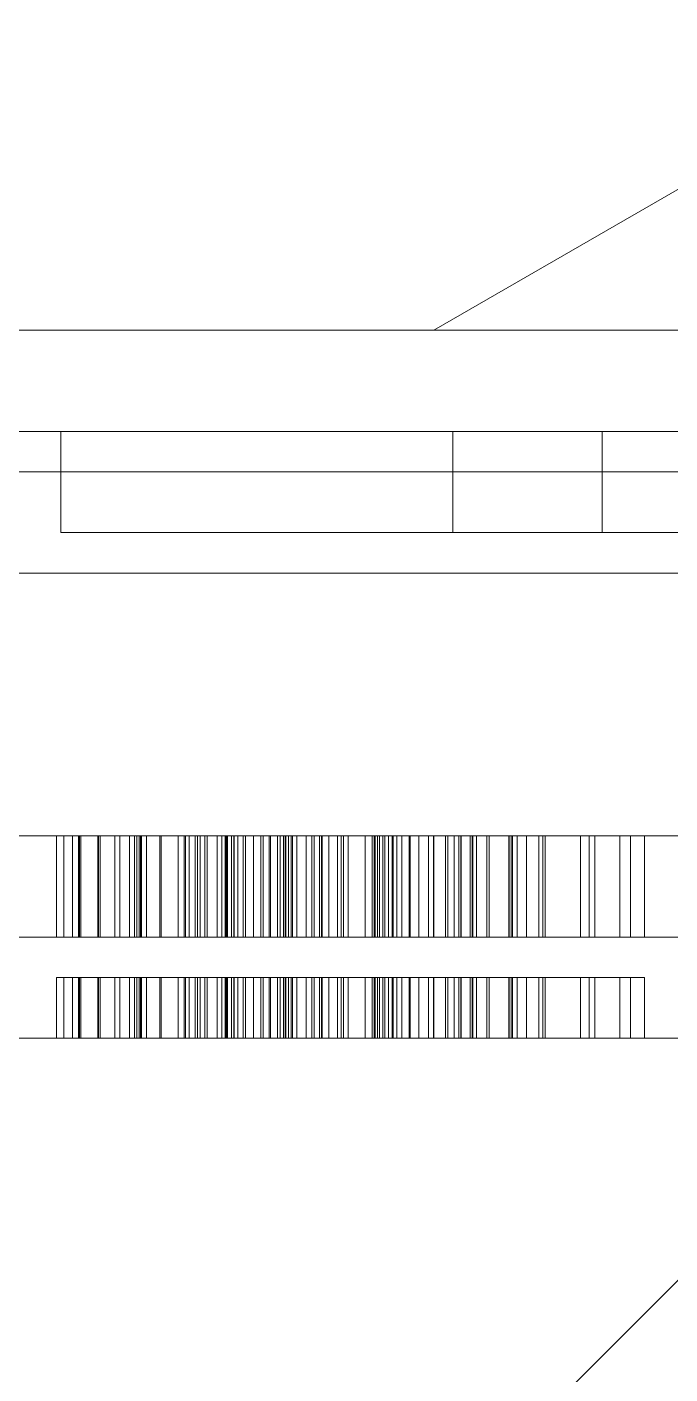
# Model space of a CAD drawing. Header units: millimetres. Extents: x -57519 to 497916, y -349472 to 446842.
# Drawn here: x 339173.3 to 339205.1, y 52110.9 to 52177.5 of the extents above; entities that cross this region are included whole.
import ezdxf

# ---------------------------------------------------------------- set-up
doc = ezdxf.new("R2010")
doc.units = ezdxf.units.MM
for name, color, linetype, lineweight in [('A-DETL-GENF', 92, 'Continuous', 5), ('A-DETL-THIN', 151, 'Continuous', 9), ('A-FLOR', 192, 'Continuous', 5), ('Q-CASE', 31, 'Continuous', 5)]:
    doc.layers.add(name, color=color, linetype=linetype, lineweight=lineweight)

# ---------------------------------------------------------------- blocks, each defined once
blk = doc.blocks.new('Sprinkler Inlet - Sprinkler Inlet-18220011-SITE COVERAGE')
at = {"layer": 'Q-CASE'}
for p, q in [((-359.34, 80), (371.064, 501.699)), ((505, 80), (-475, 80)), ((505, 80), (-475, 80)), ((505, 80), (-475, 80)), ((505, 80), (-475, 80)), ((497.929, 80), (-475, 80)), ((497.929, 80), (-475, 80)), ((497.929, 80), (-475, 80)), ((497.929, 80), (-475, 80)), ((410, 75), (-428.421, 75)), ((-428.421, 75), (410, 75)), ((-331.628, 75), (-377.782, 75)), ((-377.782, 75), (-358.397, 75)), ((-377.782, 73), (-377.782, 75)), ((-377.782, 73), (-377.782, 75)), ((-358.397, 75), (-351.012, 75)), ((-358.397, 73), (-358.397, 75)), ((-358.397, 73), (-358.397, 75)), ((-351.012, 75), (-331.628, 75)), ((-351.012, 75), (-351.012, 73)), ((-351.012, 73), (-351.012, 75)), ((-409.789, 73), (410, 73)), ((-409.789, 73), (410, 73)), ((375, 73), (-409.789, 73)), ((-408, 73), (382, 73)), ((382, 73), (-408, 73)), ((375, 73), (-408, 73)), ((375, 73), (-408, 73)), ((375, 73), (-408, 73)), ((-331.628, 73), (-377.782, 73)), ((-377.782, 73), (-358.397, 73)), ((-377.782, 70), (-377.782, 73)), ((-377.782, 70), (-377.782, 73)), ((-358.397, 73), (-377.782, 73)), ((-377.782, 73), (-331.628, 73)), ((-358.397, 73), (-351.012, 73)), ((-358.397, 70), (-358.397, 73)), ((-358.397, 70), (-358.397, 73)), ((-351.012, 73), (-358.397, 73)), ((-351.012, 73), (-331.628, 73)), ((-351.012, 73), (-351.012, 70)), ((-351.012, 70), (-351.012, 73)), ((-331.628, 73), (-351.012, 73)), ((-377.782, 70), (-358.397, 70)), ((-331.628, 70), (-377.782, 70)), ((-358.397, 70), (-351.012, 70)), ((-351.012, 70), (-331.628, 70)), ((-408, 68), (382, 68)), ((382, 68), (-408, 68)), ((410, 55), (-475, 55)), ((-475, 55), (-157.821, 55)), ((-157.821, 55), (-416, 55)), ((-157.821, 55), (-416, 55)), ((-375.825, 55), (-377.988, 55)), ((-377.988, 55), (-369.335, 55)), ((-377.988, 50), (-377.988, 55)), ((-377.207, 55), (-377.628, 55)), ((-377.628, 55), (-374.142, 55)), ((-377.628, 50), (-377.628, 55)), ((-376.787, 55), (-377.207, 55)), ((-377.207, 50), (-377.207, 55)), ((-374.863, 55), (-376.907, 55)), ((-376.907, 55), (-374.022, 55)), ((-376.907, 50), (-376.907, 55)), ((-374.022, 55), (-376.847, 55)), ((-376.847, 55), (-375.915, 55)), ((-376.847, 50), (-376.847, 55)), ((-375.945, 55), (-376.787, 55)), ((-376.787, 50), (-376.787, 55)), ((-373.902, 55), (-375.945, 55)), ((-375.945, 55), (-371.979, 55)), ((-373.842, 55), (-375.945, 55)), ((-375.945, 50), (-375.945, 55)), ((-375.945, 50), (-375.945, 55)), ((-375.915, 55), (-370.537, 55)), ((-375.915, 50), (-375.915, 55)), ((-374.383, 55), (-375.825, 55)), ((-375.825, 50), (-375.825, 55)), ((-372.82, 55), (-375.104, 55)), ((-375.104, 55), (-372.88, 55)), ((-371.138, 55), (-375.104, 55)), ((-375.104, 55), (-374.022, 55)), ((-375.104, 50), (-375.104, 55)), ((-375.104, 50), (-375.104, 55)), ((-373.782, 55), (-374.863, 55)), ((-374.863, 50), (-374.863, 55)), ((-369.214, 55), (-374.383, 55)), ((-374.383, 50), (-374.383, 55)), ((-374.142, 55), (-370.657, 55)), ((-374.142, 50), (-374.142, 55)), ((-374.022, 55), (-371.138, 55)), ((-374.022, 50), (-374.022, 55)), ((-374.022, 50), (-374.022, 55)), ((-371.017, 55), (-373.902, 55)), ((-373.902, 50), (-373.902, 55)), ((-371.979, 55), (-373.842, 55)), ((-373.842, 50), (-373.842, 55)), ((-370.897, 55), (-373.782, 55)), ((-373.782, 50), (-373.782, 55)), ((-371.678, 55), (-373.541, 55)), ((-373.541, 55), (-371.618, 55)), ((-373.541, 50), (-373.541, 55)), ((-372.88, 55), (-370.897, 55)), ((-372.88, 50), (-372.88, 55)), ((-371.438, 55), (-372.82, 55)), ((-372.82, 50), (-372.82, 55)), ((-371.979, 50), (-371.979, 55)), ((-369.575, 55), (-371.678, 55)), ((-371.678, 50), (-371.678, 55)), ((-371.618, 55), (-369.617, 55)), ((-371.618, 50), (-371.618, 55)), ((-369.658, 55), (-371.438, 55)), ((-371.438, 50), (-371.438, 55)), ((-371.138, 50), (-371.138, 55)), ((-369.335, 55), (-371.017, 55)), ((-371.017, 50), (-371.017, 55)), ((-370.897, 50), (-370.897, 55)), ((-370.657, 55), (-363.806, 55)), ((-370.657, 50), (-370.657, 55)), ((-370.537, 55), (-369.575, 55)), ((-370.537, 50), (-370.537, 55)), ((-367.412, 55), (-370.056, 55)), ((-370.056, 55), (-369.658, 55)), ((-370.056, 50), (-370.056, 55)), ((-363.806, 55), (-369.815, 55)), ((-369.815, 55), (-367.892, 55)), ((-369.815, 50), (-369.815, 55)), ((-369.658, 50), (-369.658, 55)), ((-369.617, 55), (-369.034, 55)), ((-369.617, 50), (-369.617, 55)), ((-369.575, 50), (-369.575, 55)), ((-368.765, 55), (-369.532, 55)), ((-369.532, 55), (-368.65, 55)), ((-369.532, 50), (-369.532, 55)), ((-369.335, 50), (-369.335, 55)), ((-368.248, 55), (-369.224, 55)), ((-369.224, 55), (-366.763, 55)), ((-369.224, 50), (-369.224, 55)), ((-369.034, 55), (-369.214, 55)), ((-369.214, 50), (-369.214, 55)), ((-369.034, 50), (-369.034, 55)), ((-366.383, 55), (-368.765, 55)), ((-368.765, 50), (-368.765, 55)), ((-368.65, 55), (-366.111, 55)), ((-368.65, 50), (-368.65, 55)), ((-365.652, 55), (-368.248, 55)), ((-368.248, 50), (-368.248, 55)), ((-367.892, 55), (-363.806, 55)), ((-367.892, 50), (-367.892, 55)), ((-364.527, 55), (-367.772, 55)), ((-367.772, 55), (-367.472, 55)), ((-367.772, 50), (-367.772, 55)), ((-367.472, 55), (-367.412, 55)), ((-367.472, 50), (-367.472, 55)), ((-367.412, 50), (-367.412, 55)), ((-366.525, 55), (-367.07, 55)), ((-367.07, 55), (-366.662, 55)), ((-367.07, 50), (-367.07, 55)), ((-364.888, 55), (-366.931, 55)), ((-366.931, 55), (-364.106, 55)), ((-366.931, 50), (-366.931, 55)), ((-366.763, 55), (-365.368, 55)), ((-366.763, 50), (-366.763, 55)), ((-364.527, 55), (-366.69, 55)), ((-366.69, 55), (-366.33, 55)), ((-366.69, 50), (-366.69, 55)), ((-366.662, 55), (-364.988, 55)), ((-366.662, 50), (-366.662, 55)), ((-364.863, 55), (-366.525, 55)), ((-366.525, 50), (-366.525, 55)), ((-362.027, 55), (-366.383, 55)), ((-366.383, 50), (-366.383, 55)), ((-366.33, 55), (-365.248, 55)), ((-366.33, 50), (-366.33, 55)), ((-366.111, 55), (-362.388, 55)), ((-366.111, 50), (-366.111, 55)), ((-361.758, 55), (-365.652, 55)), ((-365.652, 50), (-365.652, 55)), ((-365.368, 55), (-361.854, 55)), ((-365.368, 50), (-365.368, 55)), ((-361.162, 55), (-365.248, 55)), ((-365.248, 55), (-364.527, 55)), ((-365.248, 55), (-360.561, 55)), ((-365.248, 50), (-365.248, 55)), ((-365.248, 50), (-365.248, 55)), ((-364.988, 55), (-361.404, 55)), ((-364.988, 50), (-364.988, 55)), ((-362.724, 55), (-364.888, 55)), ((-364.888, 55), (-362.724, 55)), ((-363.926, 55), (-364.888, 55)), ((-364.888, 50), (-364.888, 55)), ((-364.888, 50), (-364.888, 55)), ((-362.291, 55), (-364.863, 55)), ((-364.863, 50), (-364.863, 55)), ((-362.123, 55), (-364.527, 55)), ((-364.527, 50), (-364.527, 55)), ((-364.527, 50), (-364.527, 55)), ((-364.106, 55), (-361.162, 55)), ((-364.106, 50), (-364.106, 55)), ((-360.921, 55), (-363.926, 55)), ((-363.926, 50), (-363.926, 55)), ((-363.806, 55), (-361.763, 55)), ((-363.806, 50), (-363.806, 55)), ((-363.806, 50), (-363.806, 55)), ((-361.582, 55), (-363.565, 55)), ((-363.565, 55), (-360.08, 55)), ((-363.565, 50), (-363.565, 55)), ((-361.342, 55), (-362.724, 55)), ((-362.724, 55), (-360.921, 55)), ((-362.724, 50), (-362.724, 55)), ((-362.724, 50), (-362.724, 55)), ((-362.388, 55), (-357.991, 55)), ((-362.388, 50), (-362.388, 55)), ((-359.339, 55), (-362.291, 55)), ((-362.291, 50), (-362.291, 55)), ((-360.501, 55), (-362.243, 55)), ((-362.243, 55), (-360.561, 55)), ((-360.561, 55), (-362.243, 55)), ((-362.243, 55), (-362.123, 55)), ((-362.243, 50), (-362.243, 55)), ((-362.243, 50), (-362.243, 55)), ((-362.123, 50), (-362.123, 55)), ((-358.008, 55), (-362.027, 55)), ((-362.027, 50), (-362.027, 55)), ((-361.854, 55), (-358.33, 55)), ((-361.854, 50), (-361.854, 55)), ((-361.763, 55), (-356.714, 55)), ((-361.763, 55), (-361.763, 50)), ((-358.109, 55), (-361.758, 55)), ((-361.758, 50), (-361.758, 55)), ((-359.599, 55), (-361.582, 55)), ((-361.582, 50), (-361.582, 55)), ((-361.404, 55), (-357.546, 55)), ((-361.404, 55), (-361.404, 50)), ((-359.359, 55), (-361.342, 55)), ((-361.342, 50), (-361.342, 55)), ((-361.162, 50), (-361.162, 55)), ((-360.921, 50), (-360.921, 55)), ((-360.561, 55), (-359.599, 55)), ((-360.561, 50), (-360.561, 55)), ((-360.561, 50), (-360.561, 55)), ((-356.714, 55), (-360.501, 55)), ((-360.501, 50), (-360.501, 55)), ((-360.08, 55), (-359.359, 55)), ((-360.08, 50), (-360.08, 55)), ((-359.599, 55), (-359.599, 50)), ((-357.436, 55), (-359.359, 55)), ((-359.359, 55), (-355.513, 55)), ((-359.359, 50), (-359.359, 55)), ((-359.359, 50), (-359.359, 55)), ((-357.402, 55), (-359.339, 55)), ((-359.339, 50), (-359.339, 55)), ((-358.638, 55), (-358.758, 55)), ((-358.758, 55), (-355.513, 55)), ((-358.758, 50), (-358.758, 55)), ((-355.513, 55), (-358.638, 55)), ((-358.638, 50), (-358.638, 55)), ((-358.33, 55), (-357.224, 55)), ((-358.33, 50), (-358.33, 55)), ((-355.616, 55), (-358.109, 55)), ((-358.109, 50), (-358.109, 55)), ((-357.224, 55), (-358.008, 55)), ((-358.008, 50), (-358.008, 55)), ((-357.991, 55), (-355.21, 55)), ((-357.991, 50), (-357.991, 55)), ((-357.546, 55), (-355.452, 55)), ((-357.546, 50), (-357.546, 55)), ((-355.513, 55), (-357.436, 55)), ((-357.436, 50), (-357.436, 55)), ((-356.609, 55), (-357.402, 55)), ((-357.402, 50), (-357.402, 55)), ((-357.224, 50), (-357.224, 55)), ((-356.714, 50), (-356.714, 55)), ((-354.147, 55), (-356.609, 55)), ((-356.609, 50), (-356.609, 55)), ((-353.83, 55), (-356.594, 55)), ((-356.594, 55), (-355.513, 55)), ((-356.594, 50), (-356.594, 55)), ((-355.513, 55), (-355.633, 55)), ((-355.633, 55), (-353.83, 55)), ((-355.633, 50), (-355.633, 55)), ((-354.763, 55), (-355.616, 55)), ((-355.616, 50), (-355.616, 55)), ((-355.513, 50), (-355.513, 55)), ((-355.513, 50), (-355.513, 55)), ((-355.513, 50), (-355.513, 55)), ((-355.513, 50), (-355.513, 55)), ((-355.452, 55), (-354.763, 55)), ((-355.452, 50), (-355.452, 55)), ((-355.21, 55), (-354.147, 55)), ((-355.21, 50), (-355.21, 55)), ((-354.763, 50), (-354.763, 55)), ((-354.147, 50), (-354.147, 55)), ((-353.95, 55), (-349.623, 55)), ((-352.087, 55), (-353.95, 55)), ((-353.95, 55), (-351.666, 55)), ((-351.666, 55), (-353.95, 55)), ((-353.95, 55), (-353.83, 55)), ((-353.83, 55), (-353.95, 55)), ((-353.95, 55), (-353.95, 50)), ((-353.95, 50), (-353.95, 55)), ((-353.95, 50), (-353.95, 55)), ((-353.83, 50), (-353.83, 55)), ((-353.83, 50), (-353.83, 55)), ((-349.623, 55), (-352.087, 55)), ((-352.087, 50), (-352.087, 55)), ((-351.666, 50), (-351.666, 55)), ((-348.916, 55), (-351.378, 55)), ((-351.378, 55), (-350.135, 55)), ((-351.378, 50), (-351.378, 55)), ((-351.378, 50), (-351.378, 55)), ((-350.135, 55), (-348.916, 55)), ((-350.135, 50), (-350.135, 55)), ((-349.623, 50), (-349.623, 55)), ((-348.916, 55), (-348.916, 50)), ((-348.916, 50), (-348.916, 55)), ((-475, 50), (410, 50)), ((-457.821, 50), (162.179, 50)), ((-157.821, 50), (-457.821, 50)), ((-157.821, 50), (-457.821, 50)), ((-157.821, 50), (-416, 50)), ((-157.821, 50), (-416, 50)), ((-416, 50), (-157.821, 50)), ((-157.821, 50), (-416, 50)), ((-369.335, 50), (-377.988, 50)), ((-377.988, 50), (-375.825, 50)), ((-374.142, 50), (-377.628, 50)), ((-377.628, 50), (-377.207, 50)), ((-377.207, 50), (-376.787, 50)), ((-374.022, 50), (-376.907, 50)), ((-376.907, 50), (-374.863, 50)), ((-375.915, 50), (-376.847, 50)), ((-376.847, 50), (-374.022, 50)), ((-376.787, 50), (-375.945, 50)), ((-375.945, 50), (-373.842, 50)), ((-371.979, 50), (-375.945, 50)), ((-375.945, 50), (-373.902, 50)), ((-370.537, 50), (-375.915, 50)), ((-375.825, 50), (-374.383, 50)), ((-374.022, 50), (-375.104, 50)), ((-375.104, 50), (-371.138, 50)), ((-372.88, 50), (-375.104, 50)), ((-375.104, 50), (-372.82, 50)), ((-374.863, 50), (-373.782, 50)), ((-374.383, 50), (-369.214, 50)), ((-370.657, 50), (-374.142, 50)), ((-371.138, 50), (-374.022, 50)), ((-373.902, 50), (-371.017, 50)), ((-373.842, 50), (-371.979, 50)), ((-373.782, 50), (-370.897, 50)), ((-371.618, 50), (-373.541, 50)), ((-373.541, 50), (-371.678, 50)), ((-370.897, 50), (-372.88, 50)), ((-372.82, 50), (-371.438, 50)), ((-371.678, 50), (-369.575, 50)), ((-369.617, 50), (-371.618, 50)), ((-371.438, 50), (-369.658, 50)), ((-371.017, 50), (-369.335, 50)), ((-363.806, 50), (-370.657, 50)), ((-369.575, 50), (-370.537, 50)), ((-369.658, 50), (-370.056, 50)), ((-370.056, 50), (-367.412, 50)), ((-367.892, 50), (-369.815, 50)), ((-369.815, 50), (-363.806, 50)), ((-369.034, 50), (-369.617, 50)), ((-368.65, 50), (-369.532, 50)), ((-369.532, 50), (-368.765, 50)), ((-366.763, 50), (-369.224, 50)), ((-369.224, 50), (-368.248, 50)), ((-369.214, 50), (-369.034, 50)), ((-368.765, 50), (-366.383, 50)), ((-366.111, 50), (-368.65, 50)), ((-368.248, 50), (-365.652, 50)), ((-363.806, 50), (-367.892, 50)), ((-367.472, 50), (-367.772, 50)), ((-367.772, 50), (-364.527, 50)), ((-367.412, 50), (-367.472, 50)), ((-366.662, 50), (-367.07, 50)), ((-367.07, 50), (-366.525, 50)), ((-364.106, 50), (-366.931, 50)), ((-366.931, 50), (-364.888, 50)), ((-365.368, 50), (-366.763, 50)), ((-366.33, 50), (-366.69, 50)), ((-366.69, 50), (-364.527, 50)), ((-364.988, 50), (-366.662, 50)), ((-366.525, 50), (-364.863, 50)), ((-366.383, 50), (-362.027, 50)), ((-365.248, 50), (-366.33, 50)), ((-362.388, 50), (-366.111, 50)), ((-365.652, 50), (-361.758, 50)), ((-361.854, 50), (-365.368, 50)), ((-360.561, 50), (-365.248, 50)), ((-364.527, 50), (-365.248, 50)), ((-365.248, 50), (-361.162, 50)), ((-361.404, 50), (-364.988, 50)), ((-364.888, 50), (-363.926, 50)), ((-362.724, 50), (-364.888, 50)), ((-364.888, 50), (-362.724, 50)), ((-364.863, 50), (-362.291, 50)), ((-364.527, 50), (-362.123, 50)), ((-361.162, 50), (-364.106, 50)), ((-363.926, 50), (-360.921, 50)), ((-361.763, 50), (-363.806, 50)), ((-360.08, 50), (-363.565, 50)), ((-363.565, 50), (-361.582, 50)), ((-360.921, 50), (-362.724, 50)), ((-362.724, 50), (-361.342, 50)), ((-357.991, 50), (-362.388, 50)), ((-362.291, 50), (-359.339, 50)), ((-362.123, 50), (-362.243, 50)), ((-362.243, 50), (-360.561, 50)), ((-360.561, 50), (-362.243, 50)), ((-362.243, 50), (-360.501, 50)), ((-362.027, 50), (-358.008, 50)), ((-358.33, 50), (-361.854, 50)), ((-356.714, 50), (-361.763, 50)), ((-361.758, 50), (-358.109, 50)), ((-361.582, 50), (-359.599, 50)), ((-357.546, 50), (-361.404, 50)), ((-361.342, 50), (-359.359, 50)), ((-359.599, 50), (-360.561, 50)), ((-360.501, 50), (-356.714, 50)), ((-359.359, 50), (-360.08, 50)), ((-355.513, 50), (-359.359, 50)), ((-359.359, 50), (-357.436, 50)), ((-359.339, 50), (-357.402, 50)), ((-355.513, 50), (-358.758, 50)), ((-358.758, 50), (-358.638, 50)), ((-358.638, 50), (-355.513, 50)), ((-357.224, 50), (-358.33, 50)), ((-358.109, 50), (-355.616, 50)), ((-358.008, 50), (-357.224, 50)), ((-355.21, 50), (-357.991, 50)), ((-355.452, 50), (-357.546, 50)), ((-357.436, 50), (-355.513, 50)), ((-357.402, 50), (-356.609, 50)), ((-356.609, 50), (-354.147, 50)), ((-355.513, 50), (-356.594, 50)), ((-356.594, 50), (-353.83, 50)), ((-353.83, 50), (-355.633, 50)), ((-355.633, 50), (-355.513, 50)), ((-355.616, 50), (-354.763, 50)), ((-354.763, 50), (-355.452, 50)), ((-354.147, 50), (-355.21, 50)), ((-349.623, 50), (-353.95, 50)), ((-353.95, 50), (-353.83, 50)), ((-353.83, 50), (-353.95, 50)), ((-353.95, 50), (-351.666, 50)), ((-351.666, 50), (-353.95, 50)), ((-353.95, 50), (-352.087, 50)), ((-352.087, 50), (-349.623, 50)), ((-350.135, 50), (-351.378, 50)), ((-351.378, 50), (-348.916, 50)), ((-348.916, 50), (-350.135, 50)), ((-377.988, 45), (-377.988, 48)), ((-377.988, 48), (-375.825, 48)), ((-369.335, 48), (-377.988, 48)), ((-377.628, 45), (-377.628, 48)), ((-377.628, 48), (-377.207, 48)), ((-374.142, 48), (-377.628, 48)), ((-377.207, 45), (-377.207, 48)), ((-377.207, 48), (-376.787, 48)), ((-376.907, 45), (-376.907, 48)), ((-376.907, 48), (-374.863, 48)), ((-374.022, 48), (-376.907, 48)), ((-376.847, 45), (-376.847, 48)), ((-376.847, 48), (-374.022, 48)), ((-375.915, 48), (-376.847, 48)), ((-376.787, 45), (-376.787, 48)), ((-376.787, 48), (-375.945, 48)), ((-375.945, 45), (-375.945, 48)), ((-375.945, 45), (-375.945, 48)), ((-375.945, 48), (-373.902, 48)), ((-371.979, 48), (-375.945, 48)), ((-375.945, 48), (-373.842, 48)), ((-375.915, 48), (-375.915, 45)), ((-370.537, 48), (-375.915, 48)), ((-375.825, 45), (-375.825, 48)), ((-375.825, 48), (-374.383, 48)), ((-375.104, 45), (-375.104, 48)), ((-375.104, 45), (-375.104, 48)), ((-375.104, 48), (-372.82, 48)), ((-372.88, 48), (-375.104, 48)), ((-375.104, 48), (-371.138, 48)), ((-374.022, 48), (-375.104, 48)), ((-374.863, 45), (-374.863, 48)), ((-374.863, 48), (-373.782, 48)), ((-374.383, 45), (-374.383, 48)), ((-374.383, 48), (-369.214, 48)), ((-374.142, 45), (-374.142, 48)), ((-370.657, 48), (-374.142, 48)), ((-374.022, 45), (-374.022, 48)), ((-374.022, 45), (-374.022, 48)), ((-371.138, 48), (-374.022, 48)), ((-373.902, 45), (-373.902, 48)), ((-373.902, 48), (-371.017, 48)), ((-373.842, 45), (-373.842, 48)), ((-373.842, 48), (-371.979, 48)), ((-373.782, 45), (-373.782, 48)), ((-373.782, 48), (-370.897, 48)), ((-373.541, 45), (-373.541, 48)), ((-373.541, 48), (-371.678, 48)), ((-371.618, 48), (-373.541, 48)), ((-372.88, 45), (-372.88, 48)), ((-370.897, 48), (-372.88, 48)), ((-372.82, 45), (-372.82, 48)), ((-372.82, 48), (-371.438, 48)), ((-371.979, 45), (-371.979, 48)), ((-371.678, 45), (-371.678, 48)), ((-371.678, 48), (-369.575, 48)), ((-371.618, 45), (-371.618, 48)), ((-369.617, 48), (-371.618, 48)), ((-371.438, 45), (-371.438, 48)), ((-371.438, 48), (-369.658, 48)), ((-371.138, 45), (-371.138, 48)), ((-371.017, 45), (-371.017, 48)), ((-371.017, 48), (-369.335, 48)), ((-370.897, 45), (-370.897, 48)), ((-370.657, 45), (-370.657, 48)), ((-363.806, 48), (-370.657, 48)), ((-370.537, 45), (-370.537, 48)), ((-369.575, 48), (-370.537, 48)), ((-370.056, 45), (-370.056, 48)), ((-370.056, 48), (-367.412, 48)), ((-369.658, 48), (-370.056, 48)), ((-369.815, 45), (-369.815, 48)), ((-369.815, 48), (-363.806, 48)), ((-367.892, 48), (-369.815, 48)), ((-369.658, 45), (-369.658, 48)), ((-369.617, 45), (-369.617, 48)), ((-369.034, 48), (-369.617, 48)), ((-369.575, 45), (-369.575, 48)), ((-369.532, 45), (-369.532, 48)), ((-369.532, 48), (-368.765, 48)), ((-368.65, 48), (-369.532, 48)), ((-369.335, 45), (-369.335, 48)), ((-369.224, 45), (-369.224, 48)), ((-369.224, 48), (-368.248, 48)), ((-366.763, 48), (-369.224, 48)), ((-369.214, 45), (-369.214, 48)), ((-369.214, 48), (-369.034, 48)), ((-369.034, 45), (-369.034, 48)), ((-368.765, 45), (-368.765, 48)), ((-368.765, 48), (-366.383, 48)), ((-368.65, 45), (-368.65, 48)), ((-366.111, 48), (-368.65, 48)), ((-368.248, 45), (-368.248, 48)), ((-368.248, 48), (-365.652, 48)), ((-367.892, 45), (-367.892, 48)), ((-363.806, 48), (-367.892, 48)), ((-367.772, 45), (-367.772, 48)), ((-367.772, 48), (-364.527, 48)), ((-367.472, 48), (-367.772, 48)), ((-367.472, 45), (-367.472, 48)), ((-367.412, 48), (-367.472, 48)), ((-367.412, 45), (-367.412, 48)), ((-367.07, 45), (-367.07, 48)), ((-367.07, 48), (-366.525, 48)), ((-366.662, 48), (-367.07, 48)), ((-366.931, 45), (-366.931, 48)), ((-366.931, 48), (-364.888, 48)), ((-364.106, 48), (-366.931, 48)), ((-366.763, 45), (-366.763, 48)), ((-365.368, 48), (-366.763, 48)), ((-366.69, 45), (-366.69, 48)), ((-366.69, 48), (-364.527, 48)), ((-366.33, 48), (-366.69, 48)), ((-366.662, 45), (-366.662, 48)), ((-364.988, 48), (-366.662, 48)), ((-366.525, 45), (-366.525, 48)), ((-366.525, 48), (-364.863, 48)), ((-366.383, 45), (-366.383, 48)), ((-366.383, 48), (-362.027, 48)), ((-366.33, 45), (-366.33, 48)), ((-365.248, 48), (-366.33, 48)), ((-366.111, 45), (-366.111, 48)), ((-362.388, 48), (-366.111, 48)), ((-365.652, 45), (-365.652, 48)), ((-365.652, 48), (-361.758, 48)), ((-365.368, 45), (-365.368, 48)), ((-361.854, 48), (-365.368, 48)), ((-365.248, 48), (-365.248, 45)), ((-365.248, 45), (-365.248, 48)), ((-360.561, 48), (-365.248, 48)), ((-365.248, 48), (-361.162, 48)), ((-364.527, 48), (-365.248, 48)), ((-364.988, 45), (-364.988, 48)), ((-361.404, 48), (-364.988, 48)), ((-364.888, 45), (-364.888, 48)), ((-364.888, 45), (-364.888, 48)), ((-364.888, 48), (-362.724, 48)), ((-362.724, 48), (-364.888, 48)), ((-364.888, 48), (-363.926, 48)), ((-364.863, 45), (-364.863, 48)), ((-364.863, 48), (-362.291, 48)), ((-364.527, 45), (-364.527, 48)), ((-364.527, 45), (-364.527, 48)), ((-364.527, 48), (-362.123, 48)), ((-364.106, 45), (-364.106, 48)), ((-361.162, 48), (-364.106, 48)), ((-363.926, 45), (-363.926, 48)), ((-363.926, 48), (-360.921, 48)), ((-363.806, 45), (-363.806, 48)), ((-363.806, 45), (-363.806, 48)), ((-361.763, 48), (-363.806, 48)), ((-363.565, 45), (-363.565, 48)), ((-363.565, 48), (-361.582, 48)), ((-360.08, 48), (-363.565, 48)), ((-362.724, 45), (-362.724, 48)), ((-362.724, 45), (-362.724, 48)), ((-362.724, 48), (-361.342, 48)), ((-360.921, 48), (-362.724, 48)), ((-362.388, 45), (-362.388, 48)), ((-357.991, 48), (-362.388, 48)), ((-362.291, 45), (-362.291, 48)), ((-362.291, 48), (-359.339, 48)), ((-362.243, 45), (-362.243, 48)), ((-362.243, 45), (-362.243, 48)), ((-362.243, 48), (-360.501, 48)), ((-360.561, 48), (-362.243, 48)), ((-362.243, 48), (-360.561, 48)), ((-362.123, 48), (-362.243, 48)), ((-362.123, 45), (-362.123, 48)), ((-362.027, 45), (-362.027, 48)), ((-362.027, 48), (-358.008, 48)), ((-361.854, 45), (-361.854, 48)), ((-358.33, 48), (-361.854, 48)), ((-361.763, 45), (-361.763, 48)), ((-356.714, 48), (-361.763, 48)), ((-361.758, 45), (-361.758, 48)), ((-361.758, 48), (-358.109, 48)), ((-361.582, 45), (-361.582, 48)), ((-361.582, 48), (-359.599, 48)), ((-361.404, 45), (-361.404, 48)), ((-357.546, 48), (-361.404, 48)), ((-361.342, 45), (-361.342, 48)), ((-361.342, 48), (-359.359, 48)), ((-361.162, 45), (-361.162, 48)), ((-360.921, 45), (-360.921, 48)), ((-360.561, 45), (-360.561, 48)), ((-360.561, 45), (-360.561, 48)), ((-359.599, 48), (-360.561, 48)), ((-360.501, 45), (-360.501, 48)), ((-360.501, 48), (-356.714, 48)), ((-360.08, 45), (-360.08, 48)), ((-359.359, 48), (-360.08, 48)), ((-359.599, 45), (-359.599, 48)), ((-359.359, 45), (-359.359, 48)), ((-359.359, 45), (-359.359, 48)), ((-359.359, 48), (-357.436, 48)), ((-355.513, 48), (-359.359, 48)), ((-359.339, 45), (-359.339, 48)), ((-359.339, 48), (-357.402, 48)), ((-358.758, 45), (-358.758, 48)), ((-358.758, 48), (-358.638, 48)), ((-355.513, 48), (-358.758, 48)), ((-358.638, 45), (-358.638, 48)), ((-358.638, 48), (-355.513, 48)), ((-358.33, 45), (-358.33, 48)), ((-357.224, 48), (-358.33, 48)), ((-358.109, 45), (-358.109, 48)), ((-358.109, 48), (-355.616, 48)), ((-358.008, 45), (-358.008, 48)), ((-358.008, 48), (-357.224, 48)), ((-357.991, 45), (-357.991, 48)), ((-355.21, 48), (-357.991, 48)), ((-357.546, 45), (-357.546, 48)), ((-355.452, 48), (-357.546, 48)), ((-357.436, 45), (-357.436, 48)), ((-357.436, 48), (-355.513, 48)), ((-357.402, 45), (-357.402, 48)), ((-357.402, 48), (-356.609, 48)), ((-357.224, 45), (-357.224, 48)), ((-356.714, 45), (-356.714, 48)), ((-356.609, 45), (-356.609, 48)), ((-356.609, 48), (-354.147, 48)), ((-356.594, 45), (-356.594, 48)), ((-356.594, 48), (-353.83, 48)), ((-355.513, 48), (-356.594, 48)), ((-355.633, 45), (-355.633, 48)), ((-355.633, 48), (-355.513, 48)), ((-353.83, 48), (-355.633, 48)), ((-355.616, 45), (-355.616, 48)), ((-355.616, 48), (-354.763, 48)), ((-355.513, 45), (-355.513, 48)), ((-355.513, 45), (-355.513, 48)), ((-355.513, 45), (-355.513, 48)), ((-355.513, 45), (-355.513, 48)), ((-355.452, 48), (-355.452, 45)), ((-354.763, 48), (-355.452, 48)), ((-355.21, 45), (-355.21, 48)), ((-354.147, 48), (-355.21, 48)), ((-354.763, 45), (-354.763, 48)), ((-354.147, 45), (-354.147, 48)), ((-353.95, 48), (-353.95, 45)), ((-353.95, 45), (-353.95, 48)), ((-353.95, 45), (-353.95, 48)), ((-349.623, 48), (-353.95, 48)), ((-353.95, 48), (-352.087, 48)), ((-351.666, 48), (-353.95, 48)), ((-353.95, 48), (-351.666, 48)), ((-353.83, 48), (-353.95, 48)), ((-353.95, 48), (-353.83, 48)), ((-353.83, 45), (-353.83, 48)), ((-353.83, 45), (-353.83, 48)), ((-352.087, 45), (-352.087, 48)), ((-352.087, 48), (-349.623, 48)), ((-351.666, 45), (-351.666, 48)), ((-351.378, 45), (-351.378, 48)), ((-351.378, 45), (-351.378, 48)), ((-351.378, 48), (-348.916, 48)), ((-350.135, 48), (-351.378, 48)), ((-350.135, 45), (-350.135, 48)), ((-348.916, 48), (-350.135, 48)), ((-349.623, 45), (-349.623, 48)), ((-348.916, 48), (-348.916, 45)), ((-348.916, 45), (-348.916, 48)), ((-457.821, 45), (-157.821, 45)), ((162.179, 45), (-457.821, 45)), ((-416, 45), (-157.821, 45)), ((-157.821, 45), (-416, 45)), ((-369.335, 45), (-377.988, 45)), ((-377.988, 45), (-375.825, 45)), ((-374.142, 45), (-377.628, 45)), ((-377.628, 45), (-377.207, 45)), ((-377.207, 45), (-376.787, 45)), ((-374.022, 45), (-376.907, 45)), ((-376.907, 45), (-374.863, 45)), ((-375.915, 45), (-376.847, 45)), ((-376.847, 45), (-374.022, 45)), ((-376.787, 45), (-375.945, 45)), ((-375.945, 45), (-373.842, 45)), ((-371.979, 45), (-375.945, 45)), ((-375.945, 45), (-373.902, 45)), ((-370.537, 45), (-375.915, 45)), ((-375.825, 45), (-374.383, 45)), ((-374.022, 45), (-375.104, 45)), ((-375.104, 45), (-371.138, 45)), ((-372.88, 45), (-375.104, 45)), ((-375.104, 45), (-372.82, 45)), ((-374.863, 45), (-373.782, 45)), ((-374.383, 45), (-369.214, 45)), ((-370.657, 45), (-374.142, 45)), ((-371.138, 45), (-374.022, 45)), ((-373.902, 45), (-371.017, 45)), ((-373.842, 45), (-371.979, 45)), ((-373.782, 45), (-370.897, 45)), ((-371.618, 45), (-373.541, 45)), ((-373.541, 45), (-371.678, 45)), ((-370.897, 45), (-372.88, 45)), ((-372.82, 45), (-371.438, 45)), ((-371.678, 45), (-369.575, 45)), ((-369.617, 45), (-371.618, 45)), ((-371.438, 45), (-369.658, 45)), ((-371.017, 45), (-369.335, 45)), ((-363.806, 45), (-370.657, 45)), ((-369.575, 45), (-370.537, 45)), ((-369.658, 45), (-370.056, 45)), ((-370.056, 45), (-367.412, 45)), ((-367.892, 45), (-369.815, 45)), ((-369.815, 45), (-363.806, 45)), ((-369.034, 45), (-369.617, 45)), ((-368.65, 45), (-369.532, 45)), ((-369.532, 45), (-368.765, 45)), ((-366.763, 45), (-369.224, 45)), ((-369.224, 45), (-368.248, 45)), ((-369.214, 45), (-369.034, 45)), ((-368.765, 45), (-366.383, 45)), ((-366.111, 45), (-368.65, 45)), ((-368.248, 45), (-365.652, 45)), ((-363.806, 45), (-367.892, 45)), ((-367.472, 45), (-367.772, 45)), ((-367.772, 45), (-364.527, 45)), ((-367.412, 45), (-367.472, 45)), ((-366.662, 45), (-367.07, 45)), ((-367.07, 45), (-366.525, 45)), ((-364.106, 45), (-366.931, 45)), ((-366.931, 45), (-364.888, 45)), ((-365.368, 45), (-366.763, 45)), ((-366.33, 45), (-366.69, 45)), ((-366.69, 45), (-364.527, 45)), ((-364.988, 45), (-366.662, 45)), ((-366.525, 45), (-364.863, 45)), ((-366.383, 45), (-362.027, 45)), ((-365.248, 45), (-366.33, 45)), ((-362.388, 45), (-366.111, 45)), ((-365.652, 45), (-361.758, 45)), ((-361.854, 45), (-365.368, 45)), ((-364.527, 45), (-365.248, 45)), ((-365.248, 45), (-361.162, 45)), ((-360.561, 45), (-365.248, 45)), ((-361.404, 45), (-364.988, 45)), ((-364.888, 45), (-363.926, 45)), ((-362.724, 45), (-364.888, 45)), ((-364.888, 45), (-362.724, 45)), ((-364.863, 45), (-362.291, 45)), ((-364.527, 45), (-362.123, 45)), ((-361.162, 45), (-364.106, 45)), ((-363.926, 45), (-360.921, 45)), ((-361.763, 45), (-363.806, 45)), ((-360.08, 45), (-363.565, 45)), ((-363.565, 45), (-361.582, 45)), ((-360.921, 45), (-362.724, 45)), ((-362.724, 45), (-361.342, 45)), ((-357.991, 45), (-362.388, 45)), ((-362.291, 45), (-359.339, 45)), ((-362.123, 45), (-362.243, 45)), ((-362.243, 45), (-360.561, 45)), ((-360.561, 45), (-362.243, 45)), ((-362.243, 45), (-360.501, 45)), ((-362.027, 45), (-358.008, 45)), ((-358.33, 45), (-361.854, 45)), ((-356.714, 45), (-361.763, 45)), ((-361.758, 45), (-358.109, 45)), ((-361.582, 45), (-359.599, 45)), ((-357.546, 45), (-361.404, 45)), ((-361.342, 45), (-359.359, 45)), ((-359.599, 45), (-360.561, 45)), ((-360.501, 45), (-356.714, 45)), ((-359.359, 45), (-360.08, 45)), ((-355.513, 45), (-359.359, 45)), ((-359.359, 45), (-357.436, 45)), ((-359.339, 45), (-357.402, 45)), ((-355.513, 45), (-358.758, 45)), ((-358.758, 45), (-358.638, 45)), ((-358.638, 45), (-355.513, 45)), ((-357.224, 45), (-358.33, 45)), ((-358.109, 45), (-355.616, 45)), ((-358.008, 45), (-357.224, 45)), ((-355.21, 45), (-357.991, 45)), ((-355.452, 45), (-357.546, 45)), ((-357.436, 45), (-355.513, 45)), ((-357.402, 45), (-356.609, 45)), ((-356.609, 45), (-354.147, 45)), ((-355.513, 45), (-356.594, 45)), ((-356.594, 45), (-353.83, 45)), ((-353.83, 45), (-355.633, 45)), ((-355.633, 45), (-355.513, 45)), ((-355.616, 45), (-354.763, 45)), ((-354.763, 45), (-355.452, 45)), ((-354.147, 45), (-355.21, 45)), ((-353.95, 45), (-353.83, 45)), ((-353.83, 45), (-353.95, 45)), ((-353.95, 45), (-351.666, 45)), ((-351.666, 45), (-353.95, 45)), ((-353.95, 45), (-352.087, 45)), ((-349.623, 45), (-353.95, 45)), ((-352.087, 45), (-349.623, 45)), ((-350.135, 45), (-351.378, 45)), ((-351.378, 45), (-348.916, 45)), ((-348.916, 45), (-350.135, 45))]:
    blk.add_line(p, q, dxfattribs=at)

msp = doc.modelspace()

# ---------------------------------------------------------------- hatches: boundary and pattern name
at = {"layer": 'A-DETL-GENF'}
h = msp.add_hatch(dxfattribs=at)
h.set_pattern_fill('FP_40', color=250, style=0, pattern_type=2)
h.set_pattern_definition([(45, (248763.4, 0), (-1257.236, 1257.236), []), (45, (248763.4, 1905), (-1257.236, 1257.236), [])])
h.paths.add_polyline_path([(325750.106, -8642.515), (328562.732, -8642.515), (328562.732, 4657.485), (341312.732, 4657.485), (341312.732, 30557.485), (342712.732, 30557.485), (342712.732, 48907.676), (339962.732, 48907.676), (339962.732, 52157.485), (338962.732, 52157.485), (338962.732, 53757.485), (297512.732, 53757.485), (297512.732, 52247.485), (286277.732, 52247.485), (286277.732, 34407.485), (285902.732, 34407.485), (285902.732, 7407.485), (286277.732, 7407.485), (286277.732, -2267.515), (315555.232, -2267.515), (315555.232, -8642.515), (321257.065, -8642.515)], flags=0)

# ---------------------------------------------------------------- linework, layer by layer
at = {"layer": 'A-DETL-THIN', "color": 8, "lineweight": 5}
msp.add_line((339962.732, 52157.485), (338962.732, 52157.485), dxfattribs=at)
at = {"layer": 'A-FLOR'}
msp.add_line((339124.311, 52157.485), (340052.732, 52157.485), dxfattribs=at)

# ---------------------------------------------------------------- block references
at = {"layer": 'Q-CASE'}
msp.add_blockref('Sprinkler Inlet - Sprinkler Inlet-18220011-SITE COVERAGE', (339552.732, 52082.485), dxfattribs=at)

doc.saveas('drawing.dxf')
